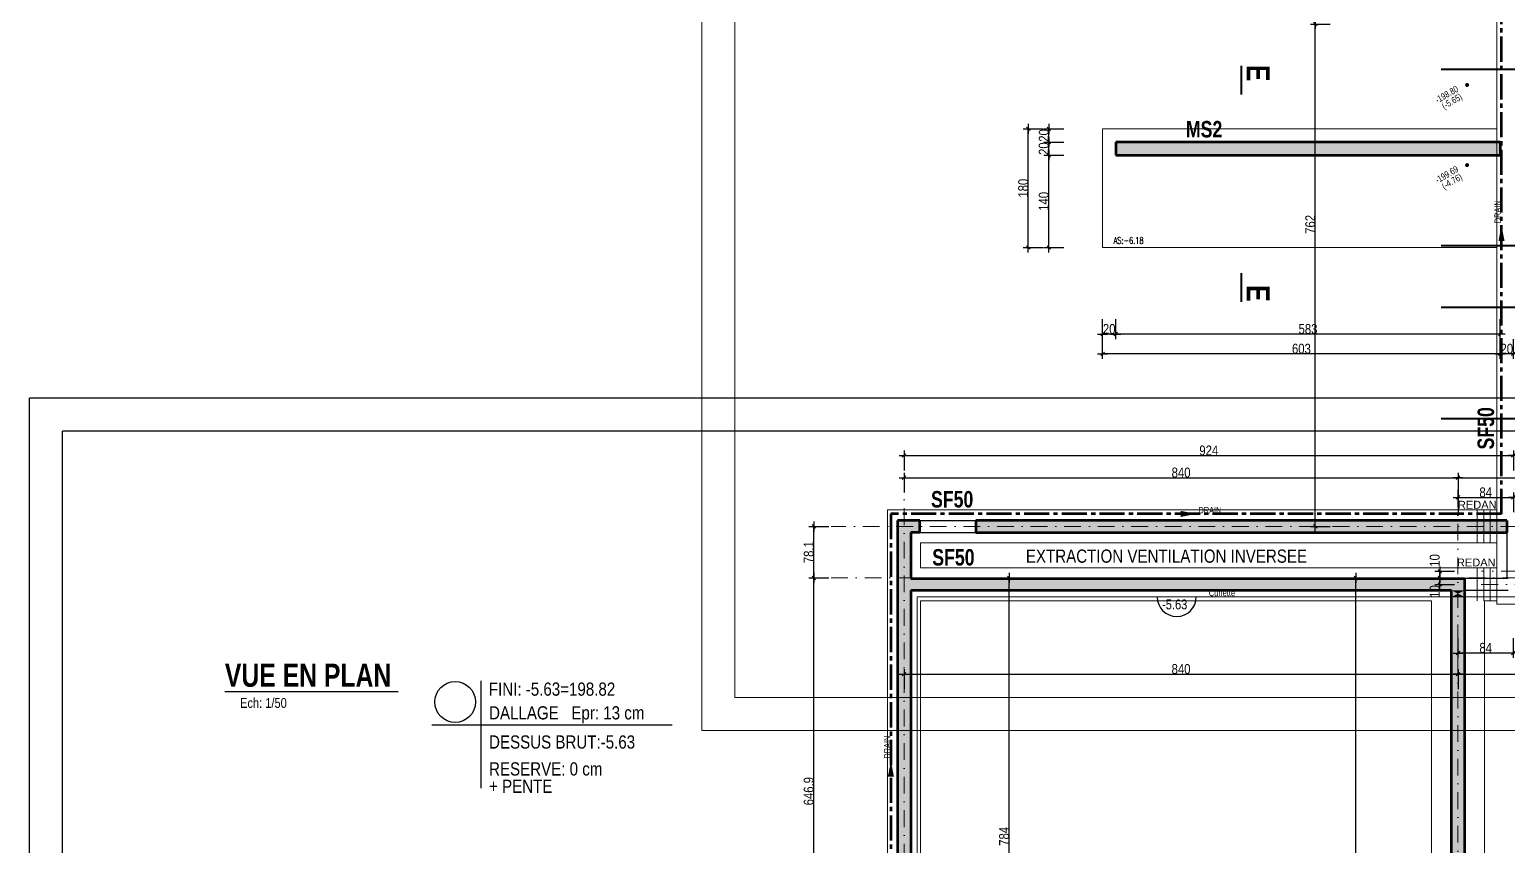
# Model space of a CAD drawing. Header units: centimetres. Extents: x -4990 to 114398, y -61489 to -12305.
# Drawn here: x 28113 to 30354, y -39422 to -38185 of the extents above; entities that cross this region are included whole.
import ezdxf
from ezdxf.enums import TextEntityAlignment as Align

# ---------------------------------------------------------------- set-up
doc = ezdxf.new("R2010")
doc.units = ezdxf.units.CM
doc.header["$LTSCALE"] = 0.5
for name, pattern in [('AXES2', [28.575, 19.05, -3.175, 3.175, -3.175]), ('prlm_eu', [2, 1.25, -0.25, 0.25, -0.25]), ('TIRETPTX2', [50.8, 25.4, -12.7, 0, -12.7])]:
    doc.linetypes.add(name, pattern=pattern)
doc.layers.get('DEFPOINTS').update_dxf_attribs({"linetype": 'CONTINUOUS'})
for name, color, linetype, lineweight in [('01_Cad_1_', 5, 'CONTINUOUS', 9), ('01_murs_coup', 5, 'CONTINUOUS', 60), ('01_sem', 42, 'CONTINUOUS', 15), ('01_tram_axes', 2, 'TIRETPTX2', 9)]:
    doc.layers.add(name, color=color, linetype=linetype, lineweight=lineweight)
for name, color, linetype in [('01_Cad_2', 5, 'CONTINUOUS'), ('01_cote_gen', 4, 'CONTINUOUS'), ('01_linteaux', 2, 'CONTINUOUS'), ('01_poch_murs', 253, 'CONTINUOUS'), ('01_texte', 230, 'CONTINUOUS'), ('AA_COTES', 2, 'CONTINUOUS'), ('prlm-MOD-PB', 123, 'CONTINUOUS')]:
    doc.layers.add(name, color=color, linetype=linetype)
doc.styles.add('ARIAL', font='arial.ttf')
doc.styles.add('ARIAL NA', font='ARIALN.TTF')
doc.styles.add('impact', font='impact.ttf')
doc.styles.add('MATTE_TXT', font='arial.ttf')
doc.styles.add('SIMPLEX1', font='SIMPLEX.shx', dxfattribs={"width": 0.8, "height": 10})
doc.styles.add('STYLE2', font='ARIALN.TTF')
doc.dimstyles.new('JB50', dxfattribs={"dimscale": 0.1, "dimtxt": 150, "dimasz": 15, "dimexe": 0.1, "dimexo": 0.1, "dimgap": 0.09, "dimtad": 1, "dimdec": 1, "dimdsep": 46, "dimtxsty": 'STYLE2', "dimblk1": 'BOND_G', "dimblk2": 'BOND_D', "dimsah": 1, "dimcen": 1.5, "dimdle": 0.01, "dimse1": 1, "dimse2": 1, "dimclrd": 4, "dimclre": 2, "dimclrt": 6, "dimazin": 2, "dimtfac": 2.333333, "dimtdec": 1, "dimtix": 1, "dimtmove": 2, "dimatfit": 3, "dimldrblk": 'BOND_G', "dimfxl": 1, "dimtolj": 1, "dimtzin": 0, "dimarcsym": 0})

# ---------------------------------------------------------------- blocks, each defined once
blk = doc.blocks.new('BOND_G')
at = {"layer": 'AA_COTES', "color": 0}
for p, q in [((0, -5), (0, 15)), ((5, 0), (-5, 0)), ((1.8, 1.8), (-1.8, -1.8))]:
    blk.add_line(p, q, dxfattribs=at)
blk = doc.blocks.new('BOND_D')
at = {"layer": 'AA_COTES', "color": 0}
for p, q in [((5, 0), (-5, 0)), ((-1.8, -1.8), (1.8, 1.8)), ((0, 5), (0, -15))]:
    blk.add_line(p, q, dxfattribs=at)
blk = doc.blocks.new('*D3740')
at = {"layer": '01_cote_gen', "color": 4, "lineweight": -2, "ltscale": 2, "transparency": 16777216}
blk.add_line((30062.8, -38937), (30062.8, -38178), dxfattribs=at)
at = {"layer": 'DEFPOINTS', "color": 0, "ltscale": 2}
for p in [(30062.8, -38176.5), (30101.7, -38176.5), (30419.9, -38938.5)]:
    blk.add_point(p, dxfattribs=at)
at = {"layer": '01_cote_gen', "color": 4, "lineweight": -2, "ltscale": 2, "transparency": 16777216, "xscale": 1.5, "yscale": 1.5, "zscale": 1.5}
for name, p, rotation in [('BOND_D', (30062.8, -38176.5), 90), ('BOND_G', (30062.8, -38938.5), 270)]:
    blk.add_blockref(name, p, dxfattribs=dict(at, rotation=rotation))
at = {"layer": '01_cote_gen', "color": 6, "ltscale": 2, "transparency": 16777216, "insert": (30055.2, -38480.4), "char_height": 15, "attachment_point": 5, "rotation": 90, "style": 'STYLE2'}
blk.add_mtext('\\A1;762', dxfattribs=at)
blk = doc.blocks.new('*D3763')
at = {"layer": '01_cote_gen', "color": 4, "lineweight": -2, "ltscale": 2, "transparency": 16777216}
blk.add_line((29440.7, -38864.6), (30277.7, -38864.6), dxfattribs=at)
at = {"layer": 'DEFPOINTS', "color": 0, "ltscale": 2}
for p in [(29439.2, -38880.7), (30279.2, -38864.6), (30279.2, -38880.7)]:
    blk.add_point(p, dxfattribs=at)
at = {"layer": '01_cote_gen', "color": 4, "lineweight": -2, "ltscale": 2, "transparency": 16777216, "xscale": 1.5, "yscale": 1.5, "zscale": 1.5, "rotation": 180}
blk.add_blockref('BOND_G', (29439.2, -38864.6), dxfattribs=at)
at = {"layer": '01_cote_gen', "color": 4, "lineweight": -2, "ltscale": 2, "transparency": 16777216, "xscale": 1.5, "yscale": 1.5, "zscale": 1.5}
blk.add_blockref('BOND_D', (30279.2, -38864.6), dxfattribs=at)
at = {"layer": '01_cote_gen', "color": 6, "ltscale": 2, "transparency": 16777216, "insert": (29859.2, -38856.9), "char_height": 15, "attachment_point": 5, "style": 'STYLE2'}
blk.add_mtext('\\A1;840', dxfattribs=at)
blk = doc.blocks.new('*D3764')
at = {"layer": '01_cote_gen', "color": 4, "lineweight": -2, "ltscale": 2, "transparency": 16777216}
blk.add_line((30280.7, -38864.6), (30853.7, -38864.6), dxfattribs=at)
at = {"layer": 'DEFPOINTS', "color": 0, "ltscale": 2}
for p in [(30855.2, -38864.6), (30855.2, -38880.7), (30279.2, -38887.1)]:
    blk.add_point(p, dxfattribs=at)
at = {"layer": '01_cote_gen', "color": 4, "lineweight": -2, "ltscale": 2, "transparency": 16777216, "xscale": 1.5, "yscale": 1.5, "zscale": 1.5, "rotation": 180}
blk.add_blockref('BOND_G', (30279.2, -38864.6), dxfattribs=at)
at = {"layer": '01_cote_gen', "color": 4, "lineweight": -2, "ltscale": 2, "transparency": 16777216, "xscale": 1.5, "yscale": 1.5, "zscale": 1.5}
blk.add_blockref('BOND_D', (30855.2, -38864.6), dxfattribs=at)
at = {"layer": '01_cote_gen', "color": 6, "ltscale": 2, "transparency": 16777216, "insert": (30567.2, -38856.9), "char_height": 15, "attachment_point": 5, "style": 'STYLE2'}
blk.add_mtext('\\A1;576', dxfattribs=at)
blk = doc.blocks.new('*D3771')
at = {"layer": '01_cote_gen', "color": 4, "lineweight": -2, "ltscale": 2, "transparency": 16777216}
blk.add_line((30280.7, -38894.5), (30361.7, -38894.5), dxfattribs=at)
at = {"layer": 'DEFPOINTS', "color": 0, "ltscale": 2}
for p in [(30279.2, -38902.4), (30363.2, -38894.5), (30363.2, -38902.4)]:
    blk.add_point(p, dxfattribs=at)
at = {"layer": '01_cote_gen', "color": 4, "lineweight": -2, "ltscale": 2, "transparency": 16777216, "xscale": 1.5, "yscale": 1.5, "zscale": 1.5, "rotation": 180}
blk.add_blockref('BOND_G', (30279.2, -38894.5), dxfattribs=at)
at = {"layer": '01_cote_gen', "color": 4, "lineweight": -2, "ltscale": 2, "transparency": 16777216, "xscale": 1.5, "yscale": 1.5, "zscale": 1.5}
blk.add_blockref('BOND_D', (30363.2, -38894.5), dxfattribs=at)
at = {"layer": '01_cote_gen', "color": 6, "ltscale": 2, "transparency": 16777216, "insert": (30321.2, -38886.9), "char_height": 15, "attachment_point": 5, "style": 'STYLE2'}
blk.add_mtext('\\A1;84', dxfattribs=at)
blk = doc.blocks.new('*D3774')
at = {"layer": '01_cote_gen', "color": 4, "lineweight": -2, "ltscale": 2, "transparency": 16777216}
blk.add_line((29440.7, -38831), (30361.7, -38831), dxfattribs=at)
at = {"layer": 'DEFPOINTS', "color": 0, "ltscale": 2}
for p in [(30363.2, -38831), (29439.2, -38857.1), (30363.2, -38853.5)]:
    blk.add_point(p, dxfattribs=at)
at = {"layer": '01_cote_gen', "color": 4, "lineweight": -2, "ltscale": 2, "transparency": 16777216, "xscale": 1.5, "yscale": 1.5, "zscale": 1.5, "rotation": 180}
blk.add_blockref('BOND_G', (29439.2, -38831), dxfattribs=at)
at = {"layer": '01_cote_gen', "color": 4, "lineweight": -2, "ltscale": 2, "transparency": 16777216, "xscale": 1.5, "yscale": 1.5, "zscale": 1.5}
blk.add_blockref('BOND_D', (30363.2, -38831), dxfattribs=at)
at = {"layer": '01_cote_gen', "color": 6, "ltscale": 2, "transparency": 16777216, "insert": (29901.2, -38823.4), "char_height": 15, "attachment_point": 5, "style": 'STYLE2'}
blk.add_mtext('\\A1;924', dxfattribs=at)
blk = doc.blocks.new('*D3781')
at = {"layer": '01_cote_gen', "color": 4, "lineweight": -2, "ltscale": 2, "transparency": 16777216}
blk.add_line((29627.5, -38514), (29627.5, -38337), dxfattribs=at)
at = {"layer": 'DEFPOINTS', "color": 0, "ltscale": 2}
for p in [(29627.5, -38335.5), (29740.2, -38335.5), (29740.2, -38515.5)]:
    blk.add_point(p, dxfattribs=at)
at = {"layer": '01_cote_gen', "color": 4, "lineweight": -2, "ltscale": 2, "transparency": 16777216, "xscale": 1.5, "yscale": 1.5, "zscale": 1.5}
for name, p, rotation in [('BOND_D', (29627.5, -38335.5), 90), ('BOND_G', (29627.5, -38515.5), 270)]:
    blk.add_blockref(name, p, dxfattribs=dict(at, rotation=rotation))
at = {"layer": '01_cote_gen', "color": 6, "ltscale": 2, "transparency": 16777216, "insert": (29619.9, -38425.5), "char_height": 15, "attachment_point": 5, "rotation": 90, "style": 'STYLE2'}
blk.add_mtext('\\A1;180', dxfattribs=at)
blk = doc.blocks.new('*D3782')
at = {"layer": '01_cote_gen', "color": 4, "lineweight": -2, "ltscale": 2, "transparency": 16777216}
blk.add_line((29658.7, -38514), (29658.7, -38377), dxfattribs=at)
at = {"layer": 'DEFPOINTS', "color": 0, "ltscale": 2}
for p in [(29658.7, -38375.5), (29786.8, -38375.5), (29740.2, -38515.5)]:
    blk.add_point(p, dxfattribs=at)
at = {"layer": '01_cote_gen', "color": 4, "lineweight": -2, "ltscale": 2, "transparency": 16777216, "xscale": 1.5, "yscale": 1.5, "zscale": 1.5}
for name, p, rotation in [('BOND_D', (29658.7, -38375.5), 90), ('BOND_G', (29658.7, -38515.5), 270)]:
    blk.add_blockref(name, p, dxfattribs=dict(at, rotation=rotation))
at = {"layer": '01_cote_gen', "color": 6, "ltscale": 2, "transparency": 16777216, "insert": (29651.1, -38445.5), "char_height": 15, "attachment_point": 5, "rotation": 90, "style": 'STYLE2'}
blk.add_mtext('\\A1;140', dxfattribs=at)
blk = doc.blocks.new('*D3783')
at = {"layer": '01_cote_gen', "color": 4, "lineweight": -2, "ltscale": 2, "transparency": 16777216}
blk.add_line((29658.7, -38374), (29658.7, -38357), dxfattribs=at)
at = {"layer": 'DEFPOINTS', "color": 0, "ltscale": 2}
for p in [(29658.7, -38355.5), (29806.2, -38355.5), (29806.2, -38375.5)]:
    blk.add_point(p, dxfattribs=at)
at = {"layer": '01_cote_gen', "color": 4, "lineweight": -2, "ltscale": 2, "transparency": 16777216, "xscale": 1.5, "yscale": 1.5, "zscale": 1.5}
for name, p, rotation in [('BOND_D', (29658.7, -38355.5), 90), ('BOND_G', (29658.7, -38375.5), 270)]:
    blk.add_blockref(name, p, dxfattribs=dict(at, rotation=rotation))
at = {"layer": '01_cote_gen', "color": 6, "ltscale": 2, "transparency": 16777216, "insert": (29651.1, -38365.5), "char_height": 15, "attachment_point": 5, "rotation": 90, "style": 'STYLE2'}
blk.add_mtext('\\A1;20', dxfattribs=at)
blk = doc.blocks.new('*D3784')
at = {"layer": '01_cote_gen', "color": 4, "lineweight": -2, "ltscale": 2, "transparency": 16777216}
blk.add_line((29658.7, -38354), (29658.7, -38337), dxfattribs=at)
at = {"layer": 'DEFPOINTS', "color": 0, "ltscale": 2}
for p in [(29658.7, -38335.5), (29801.9, -38335.5), (29801.9, -38355.5)]:
    blk.add_point(p, dxfattribs=at)
at = {"layer": '01_cote_gen', "color": 4, "lineweight": -2, "ltscale": 2, "transparency": 16777216, "xscale": 1.5, "yscale": 1.5, "zscale": 1.5}
for name, p, rotation in [('BOND_D', (29658.7, -38335.5), 90), ('BOND_G', (29658.7, -38355.5), 270)]:
    blk.add_blockref(name, p, dxfattribs=dict(at, rotation=rotation))
at = {"layer": '01_cote_gen', "color": 6, "ltscale": 2, "transparency": 16777216, "insert": (29651.1, -38345.5), "char_height": 15, "attachment_point": 5, "rotation": 90, "style": 'STYLE2'}
blk.add_mtext('\\A1;20', dxfattribs=at)
blk = doc.blocks.new('*D3785')
at = {"layer": '01_cote_gen', "color": 4, "lineweight": -2, "ltscale": 2, "transparency": 16777216}
blk.add_line((30361.7, -38676.8), (30344.7, -38676.8), dxfattribs=at)
at = {"layer": 'DEFPOINTS', "color": 0, "ltscale": 2}
for p in [(30343.2, -38461.1), (30363.2, -38476.7), (30343.2, -38676.8)]:
    blk.add_point(p, dxfattribs=at)
at = {"layer": '01_cote_gen', "color": 4, "lineweight": -2, "ltscale": 2, "transparency": 16777216, "xscale": 1.5, "yscale": 1.5, "zscale": 1.5, "rotation": 180}
blk.add_blockref('BOND_D', (30343.2, -38676.8), dxfattribs=at)
at = {"layer": '01_cote_gen', "color": 4, "lineweight": -2, "ltscale": 2, "transparency": 16777216, "xscale": 1.5, "yscale": 1.5, "zscale": 1.5}
blk.add_blockref('BOND_G', (30363.2, -38676.8), dxfattribs=at)
at = {"layer": '01_cote_gen', "color": 6, "ltscale": 2, "transparency": 16777216, "insert": (30353.2, -38669.1), "char_height": 15, "attachment_point": 5, "style": 'STYLE2'}
blk.add_mtext('\\A1;20', dxfattribs=at)
blk = doc.blocks.new('*D3786')
at = {"layer": '01_cote_gen', "color": 4, "lineweight": -2, "ltscale": 2, "transparency": 16777216}
blk.add_line((30341.7, -38676.8), (29741.7, -38676.8), dxfattribs=at)
at = {"layer": 'DEFPOINTS', "color": 0, "ltscale": 2}
for p in [(29740.2, -38571.1), (30343.2, -38654.3), (29740.2, -38676.8)]:
    blk.add_point(p, dxfattribs=at)
at = {"layer": '01_cote_gen', "color": 4, "lineweight": -2, "ltscale": 2, "transparency": 16777216, "xscale": 1.5, "yscale": 1.5, "zscale": 1.5, "rotation": 180}
blk.add_blockref('BOND_D', (29740.2, -38676.8), dxfattribs=at)
at = {"layer": '01_cote_gen', "color": 4, "lineweight": -2, "ltscale": 2, "transparency": 16777216, "xscale": 1.5, "yscale": 1.5, "zscale": 1.5}
blk.add_blockref('BOND_G', (30343.2, -38676.8), dxfattribs=at)
at = {"layer": '01_cote_gen', "color": 6, "ltscale": 2, "transparency": 16777216, "insert": (30041.7, -38669.1), "char_height": 15, "attachment_point": 5, "style": 'STYLE2'}
blk.add_mtext('\\A1;603', dxfattribs=at)
blk = doc.blocks.new('*D3787')
at = {"layer": '01_cote_gen', "color": 4, "lineweight": -2, "ltscale": 2, "transparency": 16777216}
blk.add_line((30341.7, -38646.8), (29761.7, -38646.8), dxfattribs=at)
at = {"layer": 'DEFPOINTS', "color": 0, "ltscale": 2}
for p in [(29760.2, -38431.1), (30343.2, -38431.1), (29760.2, -38646.8)]:
    blk.add_point(p, dxfattribs=at)
at = {"layer": '01_cote_gen', "color": 4, "lineweight": -2, "ltscale": 2, "transparency": 16777216, "xscale": 1.5, "yscale": 1.5, "zscale": 1.5, "rotation": 180}
blk.add_blockref('BOND_D', (29760.2, -38646.8), dxfattribs=at)
at = {"layer": '01_cote_gen', "color": 4, "lineweight": -2, "ltscale": 2, "transparency": 16777216, "xscale": 1.5, "yscale": 1.5, "zscale": 1.5}
blk.add_blockref('BOND_G', (30343.2, -38646.8), dxfattribs=at)
at = {"layer": '01_cote_gen', "color": 6, "ltscale": 2, "transparency": 16777216, "insert": (30051.7, -38639.1), "char_height": 15, "attachment_point": 5, "style": 'STYLE2'}
blk.add_mtext('\\A1;583', dxfattribs=at)
blk = doc.blocks.new('*D3788')
at = {"layer": '01_cote_gen', "color": 4, "lineweight": -2, "ltscale": 2, "transparency": 16777216}
blk.add_line((29758.7, -38646.8), (29741.7, -38646.8), dxfattribs=at)
at = {"layer": 'DEFPOINTS', "color": 0, "ltscale": 2}
for p in [(29740.2, -38431.1), (29760.2, -38431.1), (29740.2, -38646.8)]:
    blk.add_point(p, dxfattribs=at)
at = {"layer": '01_cote_gen', "color": 4, "lineweight": -2, "ltscale": 2, "transparency": 16777216, "xscale": 1.5, "yscale": 1.5, "zscale": 1.5, "rotation": 180}
blk.add_blockref('BOND_D', (29740.2, -38646.8), dxfattribs=at)
at = {"layer": '01_cote_gen', "color": 4, "lineweight": -2, "ltscale": 2, "transparency": 16777216, "xscale": 1.5, "yscale": 1.5, "zscale": 1.5}
blk.add_blockref('BOND_G', (29760.2, -38646.8), dxfattribs=at)
at = {"layer": '01_cote_gen', "color": 6, "ltscale": 2, "transparency": 16777216, "insert": (29750.2, -38639.1), "char_height": 15, "attachment_point": 5, "style": 'STYLE2'}
blk.add_mtext('\\A1;20', dxfattribs=at)
blk = doc.blocks.new('*D3789')
at = {"layer": '01_cote_gen', "color": 4, "lineweight": -2, "ltscale": 2, "transparency": 16777216}
blk.add_line((29302.3, -39662), (29302.3, -39018.1), dxfattribs=at)
at = {"layer": 'DEFPOINTS', "color": 0, "ltscale": 2}
for p in [(29302.3, -39016.6), (29328.5, -39016.6), (29552.4, -39663.5)]:
    blk.add_point(p, dxfattribs=at)
at = {"layer": '01_cote_gen', "color": 4, "lineweight": -2, "ltscale": 2, "transparency": 16777216, "xscale": 1.5, "yscale": 1.5, "zscale": 1.5}
for name, p, rotation in [('BOND_D', (29302.3, -39016.6), 90), ('BOND_G', (29302.3, -39663.5), 270)]:
    blk.add_blockref(name, p, dxfattribs=dict(at, rotation=rotation))
at = {"layer": '01_cote_gen', "color": 6, "ltscale": 2, "transparency": 16777216, "insert": (29294.6, -39340.1), "char_height": 15, "attachment_point": 5, "rotation": 90, "style": 'STYLE2'}
blk.add_mtext('\\A1;646.9', dxfattribs=at)
blk = doc.blocks.new('*D3790')
at = {"layer": '01_cote_gen', "color": 4, "lineweight": -2, "ltscale": 2, "transparency": 16777216}
blk.add_line((29302.3, -39015.1), (29302.3, -38940), dxfattribs=at)
at = {"layer": 'DEFPOINTS', "color": 0, "ltscale": 2}
for p in [(29302.3, -38938.5), (29360.1, -38938.5), (29360.1, -39016.6)]:
    blk.add_point(p, dxfattribs=at)
at = {"layer": '01_cote_gen', "color": 4, "lineweight": -2, "ltscale": 2, "transparency": 16777216, "xscale": 1.5, "yscale": 1.5, "zscale": 1.5}
for name, p, rotation in [('BOND_D', (29302.3, -38938.5), 90), ('BOND_G', (29302.3, -39016.6), 270)]:
    blk.add_blockref(name, p, dxfattribs=dict(at, rotation=rotation))
at = {"layer": '01_cote_gen', "color": 6, "ltscale": 2, "transparency": 16777216, "insert": (29294.6, -38977.6), "char_height": 15, "attachment_point": 5, "rotation": 90, "style": 'STYLE2'}
blk.add_mtext('\\A1;78.1', dxfattribs=at)
blk = doc.blocks.new('*D4001')
at = {"layer": '01_cote_gen', "color": 4, "lineweight": -2, "ltscale": 2, "transparency": 16777216}
blk.add_line((29440.7, -39162.6), (30277.7, -39162.6), dxfattribs=at)
at = {"layer": 'DEFPOINTS', "color": 0, "ltscale": 2}
for p in [(29439.2, -39143.3), (30279.2, -39143.3), (30279.2, -39162.6)]:
    blk.add_point(p, dxfattribs=at)
at = {"layer": '01_cote_gen', "color": 4, "lineweight": -2, "ltscale": 2, "transparency": 16777216, "xscale": 1.5, "yscale": 1.5, "zscale": 1.5, "rotation": 180}
blk.add_blockref('BOND_G', (29439.2, -39162.6), dxfattribs=at)
at = {"layer": '01_cote_gen', "color": 4, "lineweight": -2, "ltscale": 2, "transparency": 16777216, "xscale": 1.5, "yscale": 1.5, "zscale": 1.5}
blk.add_blockref('BOND_D', (30279.2, -39162.6), dxfattribs=at)
at = {"layer": '01_cote_gen', "color": 6, "ltscale": 2, "transparency": 16777216, "insert": (29859.2, -39154.9), "char_height": 15, "attachment_point": 5, "style": 'STYLE2'}
blk.add_mtext('\\A1;840', dxfattribs=at)
blk = doc.blocks.new('*D4002')
at = {"layer": '01_cote_gen', "color": 4, "lineweight": -2, "ltscale": 2, "transparency": 16777216}
blk.add_line((30280.7, -39162.6), (30853.7, -39162.6), dxfattribs=at)
at = {"layer": 'DEFPOINTS', "color": 0, "ltscale": 2}
for p in [(30279.2, -39143.3), (30855.2, -39162.6), (30855.2, -39162.6)]:
    blk.add_point(p, dxfattribs=at)
at = {"layer": '01_cote_gen', "color": 4, "lineweight": -2, "ltscale": 2, "transparency": 16777216, "xscale": 1.5, "yscale": 1.5, "zscale": 1.5, "rotation": 180}
blk.add_blockref('BOND_G', (30279.2, -39162.6), dxfattribs=at)
at = {"layer": '01_cote_gen', "color": 4, "lineweight": -2, "ltscale": 2, "transparency": 16777216, "xscale": 1.5, "yscale": 1.5, "zscale": 1.5}
blk.add_blockref('BOND_D', (30855.2, -39162.6), dxfattribs=at)
at = {"layer": '01_cote_gen', "color": 6, "ltscale": 2, "transparency": 16777216, "insert": (30567.2, -39154.9), "char_height": 15, "attachment_point": 5, "style": 'STYLE2'}
blk.add_mtext('\\A1;576', dxfattribs=at)
blk = doc.blocks.new('*D4009')
at = {"layer": '01_cote_gen', "color": 4, "lineweight": -2, "ltscale": 2, "transparency": 16777216}
blk.add_line((30361.7, -39130.5), (30280.7, -39130.5), dxfattribs=at)
at = {"layer": 'DEFPOINTS', "color": 0, "ltscale": 2}
for p in [(30279.2, -39099.4), (30363.2, -39099.4), (30279.2, -39130.5)]:
    blk.add_point(p, dxfattribs=at)
at = {"layer": '01_cote_gen', "color": 4, "lineweight": -2, "ltscale": 2, "transparency": 16777216, "xscale": 1.5, "yscale": 1.5, "zscale": 1.5, "rotation": 180}
blk.add_blockref('BOND_D', (30279.2, -39130.5), dxfattribs=at)
at = {"layer": '01_cote_gen', "color": 4, "lineweight": -2, "ltscale": 2, "transparency": 16777216, "xscale": 1.5, "yscale": 1.5, "zscale": 1.5}
blk.add_blockref('BOND_G', (30363.2, -39130.5), dxfattribs=at)
at = {"layer": '01_cote_gen', "color": 6, "ltscale": 2, "transparency": 16777216, "insert": (30321.2, -39122.8), "char_height": 15, "attachment_point": 5, "style": 'STYLE2'}
blk.add_mtext('\\A1;84', dxfattribs=at)
blk = doc.blocks.new('*D4017')
at = {"layer": '01_cote_gen', "color": 4, "lineweight": -2, "ltscale": 2, "transparency": 16777216}
blk.add_line((30280.7, -39465.2), (30853.7, -39465.2), dxfattribs=at)
at = {"layer": 'DEFPOINTS', "color": 0, "ltscale": 2}
for p in [(30855.2, -38953), (30855.2, -39465.2), (30279.2, -39505.7)]:
    blk.add_point(p, dxfattribs=at)
at = {"layer": '01_cote_gen', "color": 4, "lineweight": -2, "ltscale": 2, "transparency": 16777216, "xscale": 1.5, "yscale": 1.5, "zscale": 1.5, "rotation": 180}
blk.add_blockref('BOND_G', (30279.2, -39465.2), dxfattribs=at)
at = {"layer": '01_cote_gen', "color": 4, "lineweight": -2, "ltscale": 2, "transparency": 16777216, "xscale": 1.5, "yscale": 1.5, "zscale": 1.5}
blk.add_blockref('BOND_D', (30855.2, -39465.2), dxfattribs=at)
at = {"layer": '01_cote_gen', "color": 6, "ltscale": 2, "transparency": 16777216, "insert": (30567.2, -39457.5), "char_height": 15, "attachment_point": 5, "style": 'STYLE2'}
blk.add_mtext('\\A1;576', dxfattribs=at)
blk = doc.blocks.new('*D4061')
at = {"layer": '01_cote_gen', "color": 4, "lineweight": -2, "ltscale": 2, "transparency": 16777216}
blk.add_line((29598.6, -39799.1), (29598.6, -39018.1), dxfattribs=at)
at = {"layer": 'DEFPOINTS', "color": 0, "ltscale": 2}
for p in [(29381, -39016.6), (29598.6, -39016.6), (29601.1, -39800.6)]:
    blk.add_point(p, dxfattribs=at)
at = {"layer": '01_cote_gen', "color": 4, "lineweight": -2, "ltscale": 2, "transparency": 16777216, "xscale": 1.5, "yscale": 1.5, "zscale": 1.5}
for name, p, rotation in [('BOND_D', (29598.6, -39016.6), 90), ('BOND_G', (29598.6, -39800.6), 270)]:
    blk.add_blockref(name, p, dxfattribs=dict(at, rotation=rotation))
at = {"layer": '01_cote_gen', "color": 6, "ltscale": 2, "transparency": 16777216, "insert": (29590.9, -39408.6), "char_height": 15, "attachment_point": 5, "rotation": 90, "style": 'STYLE2'}
blk.add_mtext('\\A1;784', dxfattribs=at)
blk = doc.blocks.new('*D4064')
at = {"layer": '01_cote_gen', "color": 4, "lineweight": -2, "ltscale": 2, "transparency": 16777216}
blk.add_line((30124.3, -39937.1), (30124.3, -39018.1), dxfattribs=at)
at = {"layer": 'DEFPOINTS', "color": 0, "ltscale": 2}
for p in [(29362.5, -39016.6), (30124.3, -39016.6), (30166.8, -39938.6)]:
    blk.add_point(p, dxfattribs=at)
at = {"layer": '01_cote_gen', "color": 4, "lineweight": -2, "ltscale": 2, "transparency": 16777216, "xscale": 1.5, "yscale": 1.5, "zscale": 1.5}
for name, p, rotation in [('BOND_D', (30124.3, -39016.6), 90), ('BOND_G', (30124.3, -39938.6), 270)]:
    blk.add_blockref(name, p, dxfattribs=dict(at, rotation=rotation))
at = {"layer": '01_cote_gen', "color": 6, "ltscale": 2, "transparency": 16777216, "insert": (30116.6, -39511.9), "char_height": 15, "attachment_point": 5, "rotation": 90, "style": 'STYLE2'}
blk.add_mtext('\\A1;922', dxfattribs=at)
blk = doc.blocks.new('*D4067')
at = {"layer": '01_cote_gen', "color": 4, "lineweight": -2, "ltscale": 2, "transparency": 16777216}
blk.add_line((30251.6, -39025.1), (30251.6, -39018.1), dxfattribs=at)
at = {"layer": 'DEFPOINTS', "color": 0, "ltscale": 2}
for p in [(30251.6, -39016.6), (30262.1, -39016.6), (30254.6, -39026.6)]:
    blk.add_point(p, dxfattribs=at)
at = {"layer": '01_cote_gen', "color": 4, "lineweight": -2, "ltscale": 2, "transparency": 16777216, "xscale": 1.5, "yscale": 1.5, "zscale": 1.5}
for name, p, rotation in [('BOND_D', (30251.6, -39016.6), 90), ('BOND_G', (30251.6, -39026.6), 270)]:
    blk.add_blockref(name, p, dxfattribs=dict(at, rotation=rotation))
at = {"layer": '01_cote_gen', "color": 6, "ltscale": 2, "transparency": 16777216, "insert": (30243.9, -39037.1), "char_height": 15, "attachment_point": 5, "rotation": 90, "style": 'STYLE2'}
blk.add_mtext('\\A1;10', dxfattribs=at)
blk = doc.blocks.new('*D4068')
at = {"layer": '01_cote_gen', "color": 4, "lineweight": -2, "ltscale": 2, "transparency": 16777216}
blk.add_line((30251.6, -39015.1), (30251.6, -39008.1), dxfattribs=at)
at = {"layer": 'DEFPOINTS', "color": 0, "ltscale": 2}
for p in [(30251.6, -39006.6), (30259.1, -39006.6), (30259.1, -39016.6)]:
    blk.add_point(p, dxfattribs=at)
at = {"layer": '01_cote_gen', "color": 4, "lineweight": -2, "ltscale": 2, "transparency": 16777216, "xscale": 1.5, "yscale": 1.5, "zscale": 1.5}
for name, p, rotation in [('BOND_D', (30251.6, -39006.6), 90), ('BOND_G', (30251.6, -39016.6), 270)]:
    blk.add_blockref(name, p, dxfattribs=dict(at, rotation=rotation))
at = {"layer": '01_cote_gen', "color": 6, "ltscale": 2, "transparency": 16777216, "insert": (30243.9, -38990.1), "char_height": 15, "attachment_point": 5, "rotation": 90, "style": 'STYLE2'}
blk.add_mtext('\\A1;10', dxfattribs=at)

msp = doc.modelspace()

# ---------------------------------------------------------------- hatches: boundary and pattern name
at = {"layer": '01_poch_murs', "ltscale": 2}
h = msp.add_hatch(color=256, dxfattribs=at)
h.dxf.hatch_style = 1
h.paths.add_polyline_path([(30343.166, -38355.538), (29760.163, -38355.538), (29760.163, -38375.538), (30343.166, -38375.538)])
h = msp.add_hatch(color=256, dxfattribs=at)
h.dxf.hatch_style = 1
h.paths.add_polyline_path([(30854.176, -40504.6), (30836.176, -40504.6), (30836.176, -41213.6), (29961.17, -41213.6), (29961.17, -40504.6), (29941.17, -40504.6), (29941.17, -41213.6), (29925.215, -41213.6), (29425.024, -41747.36), (28531.405, -41906.812), (28535.796, -41931.423), (29437.589, -41770.513), (29940.735, -41233.6), (30854.176, -41233.6)])
h.paths.add_polyline_path([(29404.172, -41038.392), (29404.172, -41024.56), (29379.172, -41024.56), (29379.172, -41028.509), (29161.162, -41261.15), (28890.174, -41309.503), (28890.174, -40524.54), (29449.166, -40524.54), (29449.166, -40504.54), (28966.174, -40504.539), (28966.174, -40190.532), (29106.171, -40190.532), (29106.171, -40364.54), (29449.166, -40364.54), (29449.166, -40274.537), (29429.166, -40274.537), (29429.166, -40346.54), (29126.171, -40346.54), (29126.171, -40127.54), (29429.166, -40127.54), (29429.166, -40174.54), (29449.166, -40174.54), (29449.166, -40102.54), (29429.166, -40102.54), (29429.166, -40109.54), (29126.171, -40109.54), (29126.171, -39673.535), (29429.166, -39673.535), (29429.166, -40000.543), (29449.166, -40000.543), (29449.166, -39035.54), (30269.166, -39035.54), (30269.166, -39947.587), (30327.162, -39947.587), (30327.162, -39929.587), (30289.166, -39929.587), (30289.166, -39017.54), (29449.166, -39017.54), (29449.166, -38947.54), (29463.164, -38947.54), (29463.164, -38929.54), (29429.166, -38929.54), (29429.166, -39653.535), (29106.171, -39653.535), (29106.171, -40170.532), (28946.174, -40170.532), (28946.174, -40504.54), (28870.174, -40504.54), (28870.174, -41313.072), (28439.184, -41389.975), (28443.575, -41414.586), (29173.727, -41284.303)])
h = msp.add_hatch(color=256, dxfattribs=at)
h.dxf.hatch_style = 1
h.paths.add_polyline_path([(30353.166, -38929.54), (29548.164, -38929.54), (29548.164, -38947.54), (30353.166, -38947.54)])

# ---------------------------------------------------------------- linework, layer by layer
at = {"layer": '01_Cad_1_'}
for p, q in [((29132.592, -39248.151), (29132.592, -35048.151)), ((34365.224, -39248.151), (29132.592, -39248.151))]:
    msp.add_line(p, q, dxfattribs=at)
at = {"layer": '01_Cad_1_', "color": 2}
for p, q in [((29182.592, -39198.151), (29182.592, -35098.151)), ((34022.592, -39198.151), (29182.592, -39198.151))]:
    msp.add_line(p, q, dxfattribs=at)
at = {"layer": '01_Cad_2'}
for p in [(34052.925, -38744.196), (28112.925, -42944.196)]:
    msp.add_line(p, (28112.925, -38744.196), dxfattribs=at)
at = {"layer": '01_Cad_2', "color": 2}
for p in [(34002.925, -38794.196), (28162.925, -42894.196)]:
    msp.add_line(p, (28162.925, -38794.196), dxfattribs=at)
at = {"layer": '01_linteaux'}
for p, q in [((29463.164, -38929.54), (29548.164, -38929.54)), ((29463.164, -38947.54), (29548.164, -38947.54)), ((30353.166, -38947.54), (30353.166, -39017.543)), ((30355.166, -39017.543), (30289.166, -39017.543)), ((30355.166, -39017.543), (30353.166, -39017.543)), ((30355.166, -39035.543), (30289.166, -39035.543))]:
    msp.add_line(p, q, dxfattribs=at)
at = {"layer": '01_murs_coup', "linetype": 'AXES2', "ltscale": 4}
for p, q in [((30345.166, -38919.54), (30345.166, -37308.893)), ((30345.166, -38919.54), (29419.166, -38919.54)), ((29419.166, -38919.54), (29419.166, -39643.535))]:
    msp.add_line(p, q, dxfattribs=at)
at = {"layer": '01_murs_coup'}
for p, q in [((30343.166, -38355.538), (29760.163, -38355.538)), ((29760.163, -38355.538), (29760.163, -38375.538)), ((30343.166, -38355.538), (30343.166, -38375.538)), ((29760.163, -38375.538), (30343.166, -38375.538)), ((29463.164, -38929.54), (29429.166, -38929.54)), ((29429.166, -38929.54), (29429.166, -39653.535)), ((29463.164, -38947.54), (29463.164, -38929.54)), ((30353.166, -38929.54), (29548.164, -38929.54)), ((29548.164, -38929.54), (29548.164, -38947.54)), ((30353.166, -38929.54), (30353.166, -38947.54)), ((29463.164, -38947.54), (29449.166, -38947.54)), ((29449.166, -38947.54), (29449.166, -39017.54)), ((29548.164, -38947.54), (30353.166, -38947.54)), ((29449.166, -39017.54), (30289.166, -39017.54)), ((30289.166, -39017.54), (30289.166, -39929.587)), ((30269.166, -39035.54), (29449.166, -39035.54)), ((29449.166, -39035.54), (29449.166, -40000.543)), ((30269.166, -39947.587), (30269.166, -39035.54))]:
    msp.add_line(p, q, dxfattribs=at)
for points in [[(30345.175, -38481.995), (30340.556, -38505.711), (30345.175, -38505.711)], [(30345.175, -38481.995), (30349.795, -38505.711), (30345.175, -38505.711)], [(29882.236, -38919.53), (29858.52, -38914.91), (29858.52, -38919.53)], [(29882.236, -38919.53), (29858.52, -38924.149), (29858.52, -38919.53)], [(29419.166, -39294.187), (29414.547, -39317.902), (29419.166, -39317.902)], [(29419.166, -39294.187), (29423.786, -39317.902), (29419.166, -39317.902)]]:
    msp.add_solid(points, dxfattribs=at)
at = {"layer": '01_sem', "ltscale": 2}
for p, q in [((30338.166, -38913.54), (30338.166, -37769.548)), ((30338.166, -38335.538), (29740.163, -38335.538)), ((29740.163, -38335.538), (29740.163, -38515.538)), ((29740.163, -38515.538), (30338.166, -38515.538)), ((30338.166, -38913.54), (29414.166, -38913.54)), ((29414.166, -39638.535), (29414.166, -38913.54)), ((30308.166, -38913.54), (30308.166, -38963.54)), ((30318.166, -38913.54), (30318.166, -38963.54)), ((30328.166, -38913.54), (30328.166, -38963.54)), ((30338.166, -38913.54), (30338.166, -38963.54)), ((30338.166, -38963.54), (29464.166, -38963.54)), ((29464.166, -39001.54), (29464.166, -38963.54)), ((30338.166, -39001.54), (30338.166, -38963.54)), ((30338.166, -39001.54), (29464.166, -39001.54)), ((30308.166, -39001.54), (30308.166, -39051.54)), ((30318.166, -39001.54), (30318.166, -39051.54)), ((30328.166, -39001.54), (30328.166, -39051.54)), ((30338.166, -39001.54), (30338.166, -39051.54)), ((30365.166, -39045.54), (29459.166, -39045.54)), ((29459.166, -39045.54), (29459.166, -39683.535)), ((29464.166, -40093.54), (29464.166, -39051.54)), ((30239.166, -39051.54), (29464.166, -39051.54)), ((30239.166, -39963.587), (30239.166, -39051.54)), ((30338.166, -39051.54), (30319.166, -39051.54)), ((30319.166, -39913.587), (30319.166, -39051.54)), ((30338.166, -39056.616), (30338.166, -39051.54)), ((30338.166, -39056.616), (30815.176, -39056.616))]:
    msp.add_line(p, q, dxfattribs=at)
msp.add_solid([(30269.166, -39035.54), (30289.166, -39035.543), (30289.166, -39045.54), (30269.166, -39045.54)], dxfattribs=at)
at = {"layer": '01_texte'}
for p, q in [((28797.082, -39172.824), (28797.082, -39335.467)), ((28722.91, -39239.209), (29087.236, -39239.209))]:
    msp.add_line(p, q, dxfattribs=at)
at = {"layer": '01_texte', "const_width": 3}
for points in [[(29950.795, -38239.438), (29950.795, -38283.689)], [(29950.795, -38553.952), (29950.795, -38598.204)]]:
    msp.add_lwpolyline(points, dxfattribs=at)
for points in [[(30291.478, -38268.969, 1), (30294.478, -38268.969, 1)], [(30291.478, -38390.469, 1), (30294.478, -38390.469, 1)]]:
    msp.add_lwpolyline(points, format="xyb", close=True, dxfattribs=at)
at = {"layer": '01_texte'}
msp.add_circle((28758.357, -39204.799), 30.98, dxfattribs=at)
msp.add_arc((29852.691, -39045.54), 29.637, 180, 0, dxfattribs=at)
at = {"layer": '01_tram_axes', "ltscale": 2}
for p, q in [((29439.166, -40616.105), (29439.166, -38880.704)), ((30279.166, -40130.706), (30279.166, -38880.704)), ((30419.906, -38938.54), (29328.511, -38938.54)), ((29328.511, -39016.616), (32099.064, -39016.616)), ((32100.576, -39006.599), (30314.692, -39006.599)), ((30314.469, -39026.592), (33833.219, -39026.592))]:
    msp.add_line(p, q, dxfattribs=at)
at = {"layer": 'prlm-MOD-PB', "color": 15, "linetype": 'prlm_eu', "ltscale": 50, "const_width": 3, "flags": 128}
for points in [[(31209.28, -38245.121), (30253.492, -38245.121)], [(31209.28, -38512.447), (30253.492, -38512.447)], [(30699.244, -38606.414), (30253.492, -38606.414)], [(31209.28, -38775.176), (30253.492, -38775.176)]]:
    msp.add_lwpolyline(points, dxfattribs=at)

# ---------------------------------------------------------------- texts
at = {"layer": '01_texte', "style": 'impact'}
for s, height, rotation, p in [('E', 35, 270, (29947.943, -38250.945)), ('E', 35, 270, (29947.943, -38585.124)), ('SF50', 25, 90, (30341.338, -38789.672))]:
    msp.add_text(s, height=height, rotation=rotation, dxfattribs=at).set_placement(p, align=Align.BOTTOM_CENTER)
at = {"layer": '01_texte', "style": 'MATTE_TXT', "width": 0.8}
for s, rotation, p in [('-198.80', 30, (30266.115, -38290.126)), ('(-5.65)', 30, (30273.927, -38300.605)), ('-199.69', 30, (30266.115, -38411.626)), ('(-4.76)', 30, (30273.927, -38422.105)), ('DRAIN', 90, (30347.486, -38461.197)), ('DRAIN', 90, (29421.477, -39273.388))]:
    msp.add_text(s, height=10, rotation=rotation, dxfattribs=at).set_placement(p, align=Align.BOTTOM_CENTER)
at = {"layer": '01_texte', "style": 'impact'}
for s, height, p in [('MS2', 25, (29894.123, -38356.052)), ('SF50', 25, (29512.079, -38917.346)), ('SF50', 25, (29513.974, -39005.346)), ('%%UVUE EN PLAN ', 35, (28540.504, -39192.208))]:
    msp.add_text(s, height=height, dxfattribs=at).set_placement(p, align=Align.BOTTOM_CENTER)
at = {"layer": '01_texte'}
for s, height, style, width, p in [('AS:-6.18', 10, 'SIMPLEX1', 0.7, (29779.615, -38512.879)), ('DRAIN', 10, 'MATTE_TXT', 0.8, (29903.034, -38921.84)), ('-5.63', 15, 'MATTE_TXT', 0.8, (29849.551, -39068.815)), ('Ech: 1/50', 15, 'MATTE_TXT', 0.8, (28467.602, -39218.263))]:
    msp.add_text(s, height=height, dxfattribs=dict(at, style=style, width=width)).set_placement(p, align=Align.BOTTOM_CENTER)
for s, height, style, p in [('REDAN', 12, 'ARIAL', (30279.026, -38911.686)), ('EXTRACTION VENTILATION INVERSEE', 20, 'ARIAL NA', (29623.853, -38993.556)), ('REDAN', 12, 'ARIAL', (30277.526, -38999.186)), ('Cunette', 10, 'ARIAL NA', (29901.204, -39044.261)), ('FINI: -5.63=198.82', 20, 'ARIAL NA', (28809.421, -39195.263)), ('DALLAGE   Epr: 13 cm', 20, 'ARIAL NA', (28809.784, -39231.225)), ('DESSUS BRUT:-5.63', 20, 'ARIAL NA', (28809.784, -39275.469)), ('RESERVE: 0 cm', 20, 'ARIAL NA', (28809.784, -39316.31)), ('+ PENTE', 20, 'ARIAL NA', (28809.784, -39342.584))]:
    msp.add_text(s, height=height, dxfattribs=dict(at, style=style)).set_placement(p)

# ---------------------------------------------------------------- dimensions: what is measured, and where the dimension line sits
at = {"layer": '01_cote_gen', "ltscale": 2}
for base, p1, p2, picture, middle in [((30062.847, -38176.549), (30419.906, -38938.54), (30101.712, -38176.549), '*D3740', (30055.18, -38480.366)), ((30251.584, -39006.599), (30259.084, -39016.616), (30259.084, -39006.599), '*D4068', (30243.916, -38990.074)), ((30124.315, -39016.616), (30166.843, -39938.587), (29362.501, -39016.616), '*D4064', (30116.647, -39511.945)), ((30251.584, -39016.616), (30254.577, -39026.592), (30262.058, -39016.616), '*D4067', (30243.916, -39037.054))]:
    dim = msp.add_linear_dim(base=base, p1=p1, p2=p2, angle=90, dimstyle='JB50', dxfattribs=at)
    dim.commit()
    dim.dimension.update_dxf_attribs({"geometry": picture, "text_midpoint": middle, "dimtype": 160})
for base, p1, p2, picture, middle in [((29627.543, -38335.538), (29740.163, -38515.538), (29740.163, -38335.538), '*D3781', (29619.875, -38425.538)), ((29658.75, -38335.538), (29801.872, -38355.538), (29801.872, -38335.538), '*D3784', (29651.082, -38345.538)), ((29658.75, -38355.538), (29806.177, -38375.538), (29806.177, -38355.538), '*D3783', (29651.082, -38365.538)), ((29658.75, -38375.538), (29740.163, -38515.538), (29786.807, -38375.538), '*D3782', (29651.082, -38445.538)), ((29302.25, -38938.54), (29360.076, -39016.616), (29360.076, -38938.54), '*D3790', (29294.583, -38977.578)), ((29302.25, -39016.616), (29552.381, -39663.535), (29328.511, -39016.616), '*D3789', (29294.583, -39340.075)), ((29598.597, -39016.616), (29601.131, -39800.584), (29380.983, -39016.616), '*D4061', (29590.93, -39408.6))]:
    dim = msp.add_linear_dim(base=base, p1=p1, p2=p2, angle=90, dimstyle='JB50', dxfattribs=at)
    dim.commit()
    dim.dimension.update_dxf_attribs({"geometry": picture, "text_midpoint": middle})
for base, p1, p2, picture, middle in [((29740.163, -38646.778), (29760.163, -38431.099), (29740.163, -38431.099), '*D3788', (29750.163, -38639.111)), ((29760.163, -38646.778), (30343.166, -38431.099), (29760.163, -38431.099), '*D3787', (30051.665, -38639.111)), ((30343.166, -38676.777), (30363.166, -38476.687), (30343.166, -38461.097), '*D3785', (30353.166, -38669.109)), ((29740.163, -38676.777), (30343.166, -38654.277), (29740.163, -38571.099), '*D3786', (30041.665, -38669.109)), ((30363.166, -38831.031), (29439.166, -38857.117), (30363.166, -38853.531), '*D3774', (29901.166, -38823.363)), ((30279.166, -38864.617), (29439.166, -38880.704), (30279.166, -38880.704), '*D3763', (29859.166, -38856.95)), ((30855.176, -38864.617), (30279.166, -38887.117), (30855.176, -38880.704), '*D3764', (30567.171, -38856.95)), ((30363.166, -38894.536), (30279.166, -38902.4), (30363.166, -38902.4), '*D3771', (30321.166, -38886.868)), ((30855.176, -39465.21), (30279.166, -39505.705), (30855.176, -38952.994), '*D4017', (30567.171, -39457.543)), ((30279.166, -39130.495), (30363.166, -39099.364), (30279.166, -39099.364), '*D4009', (30321.166, -39122.828)), ((30279.166, -39162.59), (29439.166, -39143.267), (30279.166, -39143.267), '*D4001', (29859.166, -39154.922)), ((30855.176, -39162.59), (30279.166, -39143.267), (30855.176, -39162.59), '*D4002', (30567.171, -39154.922))]:
    dim = msp.add_linear_dim(base=base, p1=p1, p2=p2, dimstyle='JB50', dxfattribs=at)
    dim.commit()
    dim.dimension.update_dxf_attribs({"geometry": picture, "text_midpoint": middle})

doc.saveas('drawing.dxf')
